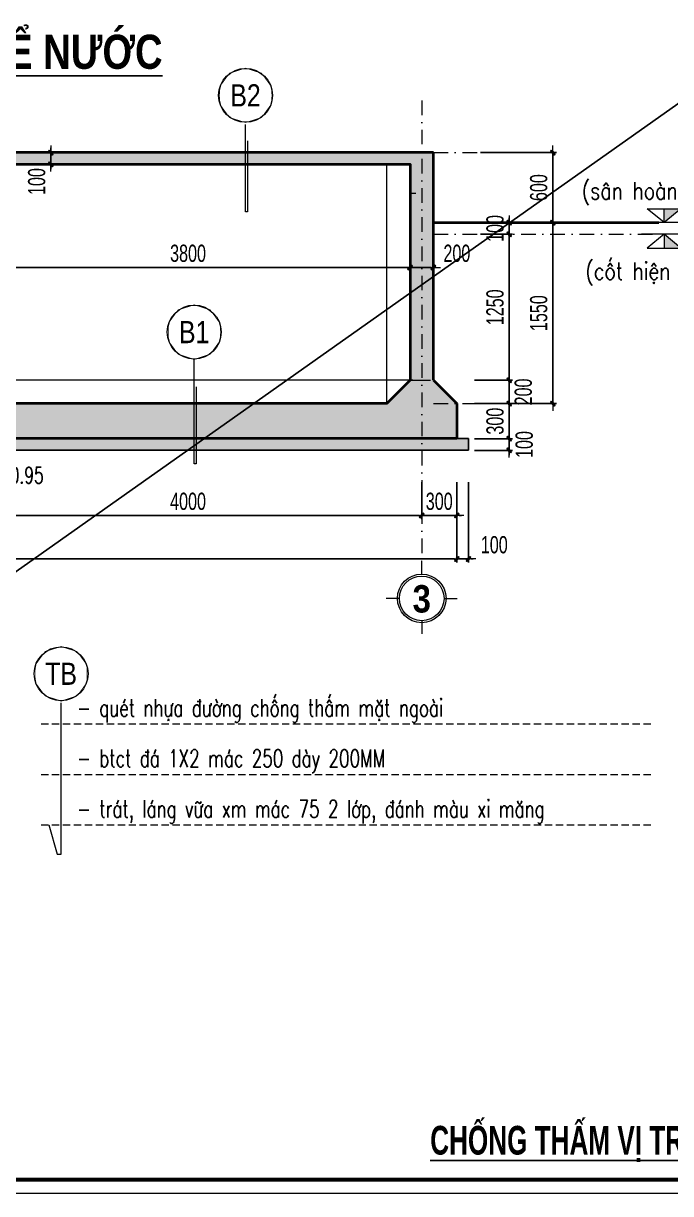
# Model space of a CAD drawing. Extents: x -192823 to 24985, y 78808 to 102574.
# Drawn here: x -132553 to -127014, y 84928 to 94949 of the extents above; entities that cross this region are included whole.
import ezdxf
from ezdxf.enums import TextEntityAlignment as Align

# ---------------------------------------------------------------- set-up
doc = ezdxf.new("R2010")
doc.units = 0
doc.header["$LTSCALE"] = 5
doc.header["$MEASUREMENT"] = 0
doc.header["$PDMODE"] = 3
doc.header["$PDSIZE"] = -5
doc.linetypes.add('DASHDOT', pattern=[1, 0.5, -0.25, 0, -0.25])
doc.linetypes.add('HIDDEN', pattern=[0.375, 0.25, -0.125])
doc.layers.get('0').update_dxf_attribs({"linetype": 'CONTINUOUS', "lineweight": 25})
doc.layers.get('DEFPOINTS').update_dxf_attribs({"linetype": 'CONTINUOUS', "lineweight": 9})
for name, color, linetype, lineweight in [('EG Hatch', 252, 'CONTINUOUS', 9), ('EG Text2', 7, 'CONTINUOUS', 20), ('ISO', 153, 'CONTINUOUS', 15), ('Khungten_LCDI', 7, 'CONTINUOUS', 25), ('KICHTHUOC', 167, 'CONTINUOUS', 15), ('LC Dim', 8, 'CONTINUOUS', 18), ('LC Hatch', 252, 'CONTINUOUS', 9), ('LC ISO', 153, 'CONTINUOUS', 13), ('LC MANH DUT', 35, 'HIDDEN', 5), ('LC Net dam2', 6, 'CONTINUOUS', 40), ('LC Net manh', 239, 'CONTINUOUS', 5), ('LC Net thay', 7, 'CONTINUOUS', 25), ('LC Net truc', 79, 'DASHDOT', 13), ('LC Text1', 3, 'CONTINUOUS', 20), ('LC Text2', 7, 'CONTINUOUS', 25)]:
    doc.layers.add(name, color=color, linetype=linetype, lineweight=lineweight)
doc.layers.add('KCS_Plotter', color=11, linetype='CONTINUOUS', plot=False)
doc.styles.add('EG 1', font='')
doc.styles.add('General text 2', font='arial.ttf')
doc.styles.add('HOATBIF', font='hoatbif.shx', dxfattribs={"width": 0.7})
doc.styles.add('Khungten', font='', dxfattribs={"width": 0.9, "height": 5000})
doc.styles.add('LC 1', font='')
doc.styles.add('LC 3', font='vnsimli.shx', dxfattribs={"width": 0.75})
doc.styles.add('LC3', font='', dxfattribs={"width": 0.8})
doc.styles.add('T1', font='Vnsimli.shx', dxfattribs={"width": 0.8})
doc.styles.add('Title', font='', dxfattribs={"width": 0.8})
doc.styles.get('EG 1').set_extended_font_data('.VnAvantH', bold=True)
doc.styles.get('Khungten').set_extended_font_data('.VnAvantH')
doc.styles.get('LC 1').set_extended_font_data('.VnAvantH', bold=True)
doc.styles.get('LC3').set_extended_font_data('.VnArialH', bold=True)
doc.styles.get('Title').set_extended_font_data('.VnBlackH')
doc.dimstyles.new('1-100(1-50)', dxfattribs={"dimscale": 59, "dimtxt": 2.5, "dimasz": 0.35, "dimexe": 0.5, "dimexo": 0, "dimgap": 0.8, "dimtad": 1, "dimdec": 0, "dimzin": 0, "dimdsep": 46, "dimtxsty": 'HOATBIF', "dimblk1": 'DOT', "dimblk2": 'DOT', "dimsah": 1, "dimcen": -1, "dimdle": 1, "dimclrd": 256, "dimclre": 256, "dimclrt": 4, "dimadec": 3, "dimazin": 2, "dimtfac": 0.333333, "dimtdec": 0, "dimtix": 1, "dimtmove": 2, "dimatfit": 3, "dimldrblk": 'DOT', "dimfxl": 1, "dimtvp": 0.833333, "dimtolj": 1, "dimtzin": 0, "dimarcsym": 0})

# ---------------------------------------------------------------- blocks, each defined once
blk = doc.blocks.new('DOT')
at = {"layer": 'KICHTHUOC'}
blk.add_line((-3, 0), (3, 0), dxfattribs=at)
at = {"layer": 'KICHTHUOC', "color": 4}
blk.add_line((-1, -1), (1, 1), dxfattribs=at)
blk.add_lwpolyline([(0.5, 1), (-1, -0.5), (-0.5, -1), (1, 0.5)], close=True, dxfattribs=at)
blk = doc.blocks.new('*D241')
at = {"layer": 'DEFPOINTS', "color": 0, "transparency": 16777216}
for p in [(-128641, 93143), (-128691, 91893), (-128396, 91893)]:
    blk.add_point(p, dxfattribs=at)
at = {"layer": 'LC Dim', "lineweight": -2, "transparency": 16777216}
for p, q in [((-128641, 93143), (-128366, 93143)), ((-128396, 93123), (-128396, 91914)), ((-128691, 91893), (-128366, 91893))]:
    blk.add_line(p, q, dxfattribs=at)
at = {"layer": 'LC Dim', "lineweight": -2, "transparency": 16777216, "xscale": 20.65, "yscale": 20.65, "zscale": 20.65}
for p, rotation in [((-128396, 93143), 90), ((-128396, 91893), 270)]:
    blk.add_blockref('DOT', p, dxfattribs=dict(at, rotation=rotation))
at = {"layer": 'LC Dim', "color": 4, "transparency": 16777216, "insert": (-128516, 92518), "char_height": 147.5, "attachment_point": 5, "rotation": 90, "style": 'HOATBIF'}
blk.add_mtext('\\A1;1250', dxfattribs=at)
blk = doc.blocks.new('*D242')
at = {"layer": 'DEFPOINTS', "color": 0, "transparency": 16777216}
for p in [(-128691, 91693), (-128691, 91393), (-128396, 91393)]:
    blk.add_point(p, dxfattribs=at)
at = {"layer": 'LC Dim', "lineweight": -2, "transparency": 16777216}
for p, q in [((-128691, 91693), (-128366, 91693)), ((-128396, 91714), (-128396, 91735)), ((-128396, 91693), (-128396, 91393)), ((-128691, 91393), (-128366, 91393)), ((-128396, 91373), (-128396, 91352))]:
    blk.add_line(p, q, dxfattribs=at)
at = {"layer": 'LC Dim', "lineweight": -2, "transparency": 16777216, "xscale": 20.65, "yscale": 20.65, "zscale": 20.65}
for p, rotation in [((-128396, 91693), 270), ((-128396, 91393), 90)]:
    blk.add_blockref('DOT', p, dxfattribs=dict(at, rotation=rotation))
at = {"layer": 'LC Dim', "color": 4, "transparency": 16777216, "insert": (-128516, 91543), "char_height": 147.5, "attachment_point": 5, "rotation": 90, "style": 'HOATBIF'}
blk.add_mtext('\\A1;300', dxfattribs=at)
blk = doc.blocks.new('*D243')
at = {"layer": 'DEFPOINTS', "color": 0, "transparency": 16777216}
for p in [(-128501, 93243), (-128691, 91693), (-128021, 91693)]:
    blk.add_point(p, dxfattribs=at)
at = {"layer": 'LC Dim', "lineweight": -2, "transparency": 16777216}
for p, q in [((-128501, 93243), (-127991, 93243)), ((-128021, 93223), (-128021, 91714)), ((-128691, 91693), (-127991, 91693))]:
    blk.add_line(p, q, dxfattribs=at)
at = {"layer": 'LC Dim', "lineweight": -2, "transparency": 16777216, "xscale": 20.65, "yscale": 20.65, "zscale": 20.65}
for p, rotation in [((-128021, 93243), 90), ((-128021, 91693), 270)]:
    blk.add_blockref('DOT', p, dxfattribs=dict(at, rotation=rotation))
at = {"layer": 'LC Dim', "color": 4, "transparency": 16777216, "insert": (-128142, 92468), "char_height": 147.5, "attachment_point": 5, "rotation": 90, "style": 'HOATBIF'}
blk.add_mtext('\\A1;1550', dxfattribs=at)
blk = doc.blocks.new('*D244')
at = {"layer": 'DEFPOINTS', "color": 0, "transparency": 16777216}
for p in [(-128691, 91393), (-128691, 91293), (-128396, 91293)]:
    blk.add_point(p, dxfattribs=at)
at = {"layer": 'LC Dim', "lineweight": -2, "transparency": 16777216}
for p, q in [((-128691, 91393), (-128366, 91393)), ((-128396, 91414), (-128396, 91435)), ((-128396, 91393), (-128396, 91293)), ((-128691, 91293), (-128366, 91293)), ((-128396, 91273), (-128396, 91252))]:
    blk.add_line(p, q, dxfattribs=at)
at = {"layer": 'LC Dim', "lineweight": -2, "transparency": 16777216, "xscale": 20.65, "yscale": 20.65, "zscale": 20.65}
for p, rotation in [((-128396, 91393), 270), ((-128396, 91293), 90)]:
    blk.add_blockref('DOT', p, dxfattribs=dict(at, rotation=rotation))
at = {"layer": 'LC Dim', "color": 4, "transparency": 16777216, "insert": (-128266, 91343), "char_height": 147.5, "attachment_point": 5, "rotation": 90, "style": 'HOATBIF'}
blk.add_mtext('\\A1;100', dxfattribs=at)
blk = doc.blocks.new('*D245')
at = {"layer": 'DEFPOINTS', "color": 0, "transparency": 16777216}
for p in [(-132673, 93843), (-132673, 93743), (-132318, 93743)]:
    blk.add_point(p, dxfattribs=at)
at = {"layer": 'LC Dim', "lineweight": -2, "transparency": 16777216}
for p, q in [((-132673, 93843), (-132289, 93843)), ((-132318, 93864), (-132318, 93885)), ((-132318, 93843), (-132318, 93743)), ((-132673, 93743), (-132289, 93743)), ((-132318, 93723), (-132318, 93702))]:
    blk.add_line(p, q, dxfattribs=at)
at = {"layer": 'LC Dim', "lineweight": -2, "transparency": 16777216, "xscale": 20.65, "yscale": 20.65, "zscale": 20.65}
for p, rotation in [((-132318, 93843), 270), ((-132318, 93743), 90)]:
    blk.add_blockref('DOT', p, dxfattribs=dict(at, rotation=rotation))
at = {"layer": 'LC Dim', "color": 4, "transparency": 16777216, "insert": (-132439, 93595), "char_height": 147.5, "attachment_point": 5, "rotation": 90, "style": 'HOATBIF'}
blk.add_mtext('\\A1;100', dxfattribs=at)
blk = doc.blocks.new('*D247')
at = {"layer": 'DEFPOINTS', "color": 0, "transparency": 16777216}
for p in [(-128641, 93843), (-128021, 93843), (-128501, 93243)]:
    blk.add_point(p, dxfattribs=at)
at = {"layer": 'LC Dim', "lineweight": -2, "transparency": 16777216}
for p, q in [((-128641, 93843), (-127991, 93843)), ((-128021, 93264), (-128021, 93823)), ((-128501, 93243), (-127991, 93243))]:
    blk.add_line(p, q, dxfattribs=at)
at = {"layer": 'LC Dim', "lineweight": -2, "transparency": 16777216, "xscale": 20.65, "yscale": 20.65, "zscale": 20.65}
for p, rotation in [((-128021, 93843), 90), ((-128021, 93243), 270)]:
    blk.add_blockref('DOT', p, dxfattribs=dict(at, rotation=rotation))
at = {"layer": 'LC Dim', "color": 4, "transparency": 16777216, "insert": (-128142, 93543), "char_height": 147.5, "attachment_point": 5, "rotation": 90, "style": 'HOATBIF'}
blk.add_mtext('\\A1;600', dxfattribs=at)
blk = doc.blocks.new('*D254')
at = {"layer": 'DEFPOINTS', "color": 0, "transparency": 16777216}
for p in [(-133044, 92998), (-129244, 92998), (-129244, 92859)]:
    blk.add_point(p, dxfattribs=at)
at = {"layer": 'LC Dim', "lineweight": -2, "transparency": 16777216}
for p, q in [((-133044, 92998), (-133044, 92829)), ((-129244, 92998), (-129244, 92829)), ((-133023, 92859), (-129264, 92859))]:
    blk.add_line(p, q, dxfattribs=at)
at = {"layer": 'LC Dim', "lineweight": -2, "transparency": 16777216, "xscale": 20.65, "yscale": 20.65, "zscale": 20.65, "rotation": 180}
blk.add_blockref('DOT', (-133044, 92859), dxfattribs=at)
at = {"layer": 'LC Dim', "lineweight": -2, "transparency": 16777216, "xscale": 20.65, "yscale": 20.65, "zscale": 20.65}
blk.add_blockref('DOT', (-129244, 92859), dxfattribs=at)
at = {"layer": 'LC Dim', "color": 4, "transparency": 16777216, "insert": (-131144, 92980), "char_height": 147.5, "attachment_point": 5, "style": 'HOATBIF'}
blk.add_mtext('\\A1;3800', dxfattribs=at)
blk = doc.blocks.new('*D255')
at = {"layer": 'DEFPOINTS', "color": 0, "transparency": 16777216}
for p in [(-133144, 91021), (-129144, 91021), (-133144, 90735)]:
    blk.add_point(p, dxfattribs=at)
at = {"layer": 'LC Dim', "lineweight": -2, "transparency": 16777216}
for p, q in [((-133144, 91021), (-133144, 90705)), ((-129144, 91021), (-129144, 90705)), ((-129164, 90735), (-133123, 90735))]:
    blk.add_line(p, q, dxfattribs=at)
at = {"layer": 'LC Dim', "lineweight": -2, "transparency": 16777216, "xscale": 20.65, "yscale": 20.65, "zscale": 20.65, "rotation": 180}
blk.add_blockref('DOT', (-133144, 90735), dxfattribs=at)
at = {"layer": 'LC Dim', "lineweight": -2, "transparency": 16777216, "xscale": 20.65, "yscale": 20.65, "zscale": 20.65}
blk.add_blockref('DOT', (-129144, 90735), dxfattribs=at)
at = {"layer": 'LC Dim', "color": 4, "transparency": 16777216, "insert": (-131144, 90856), "char_height": 147.5, "attachment_point": 5, "style": 'HOATBIF'}
blk.add_mtext('\\A1;4000', dxfattribs=at)
blk = doc.blocks.new('*D257')
at = {"layer": 'DEFPOINTS', "color": 0, "transparency": 16777216}
for p in [(-137444, 91021), (-128844, 91021), (-128844, 90363)]:
    blk.add_point(p, dxfattribs=at)
at = {"layer": 'LC Dim', "lineweight": -2, "transparency": 16777216}
for p, q in [((-137444, 91021), (-137444, 90334)), ((-128844, 91021), (-128844, 90334)), ((-137423, 90363), (-128864, 90363))]:
    blk.add_line(p, q, dxfattribs=at)
at = {"layer": 'LC Dim', "lineweight": -2, "transparency": 16777216, "xscale": 20.65, "yscale": 20.65, "zscale": 20.65, "rotation": 180}
blk.add_blockref('DOT', (-137444, 90363), dxfattribs=at)
at = {"layer": 'LC Dim', "lineweight": -2, "transparency": 16777216, "xscale": 20.65, "yscale": 20.65, "zscale": 20.65}
blk.add_blockref('DOT', (-128844, 90363), dxfattribs=at)
at = {"layer": 'LC Dim', "color": 4, "transparency": 16777216, "insert": (-133144, 90484), "char_height": 147.5, "attachment_point": 5, "style": 'HOATBIF'}
blk.add_mtext('\\A1;8600', dxfattribs=at)
blk = doc.blocks.new('TTRUC')
at = {"layer": 'ISO'}
for p, q in [((0, 6.95), (0, 10.71)), ((-6.37, 0), (-10.13, 0)), ((6.37, 0), (10.13, 0)), ((0, -6.37), (0, -10.13))]:
    blk.add_line(p, q, dxfattribs=at)
blk.add_circle((0, 0), 6.37, dxfattribs=at)
at = {"layer": 'KICHTHUOC'}
blk.add_circle((0, 0), 6.95, dxfattribs=at)
blk = doc.blocks.new('*D258')
at = {"layer": 'DEFPOINTS', "color": 0, "transparency": 16777216}
for p in [(-129244, 92998), (-129044, 92998), (-129044, 92859)]:
    blk.add_point(p, dxfattribs=at)
at = {"layer": 'LC Dim', "lineweight": -2, "transparency": 16777216}
for p, q in [((-129244, 92998), (-129244, 92829)), ((-129044, 92998), (-129044, 92829)), ((-129223, 92859), (-129064, 92859))]:
    blk.add_line(p, q, dxfattribs=at)
at = {"layer": 'LC Dim', "lineweight": -2, "transparency": 16777216, "xscale": 20.65, "yscale": 20.65, "zscale": 20.65, "rotation": 180}
blk.add_blockref('DOT', (-129244, 92859), dxfattribs=at)
at = {"layer": 'LC Dim', "lineweight": -2, "transparency": 16777216, "xscale": 20.65, "yscale": 20.65, "zscale": 20.65}
blk.add_blockref('DOT', (-129044, 92859), dxfattribs=at)
at = {"layer": 'LC Dim', "color": 4, "transparency": 16777216, "insert": (-128843, 92980), "char_height": 147.5, "attachment_point": 5, "style": 'HOATBIF'}
blk.add_mtext('\\A1;200', dxfattribs=at)
blk = doc.blocks.new('*U9')
at = {"layer": 'DEFPOINTS'}
blk.add_lwpolyline([(0, 4.25), (-2.5, 3.44), (-4.04, 1.31), (-4.04, -1.31), (-2.5, -3.44), (0, -4.25), (2.5, -3.44), (4.04, -1.31), (4.04, 1.31), (2.5, 3.44)], close=True, dxfattribs=at)
at = {"layer": 'LC Text1', "style": 'General text 2', "width": 0.8, "flags": 8}
blk.add_attdef('SYMBOL', text='', height=3.5, dxfattribs=at).set_placement((0, 0), align=Align.MIDDLE_CENTER)
blk.add_wipeout([(0, 4.25), (-2.5, 3.44), (-4.04, 1.31), (-4.04, -1.31), (-2.5, -3.44), (0, -4.25), (2.5, -3.44), (4.04, -1.31), (4.04, 1.31), (2.5, 3.44)]).dxf.layer = 'DEFPOINTS'
at = {"layer": 'LC ISO'}
blk.add_circle((0, 0), 4.25, dxfattribs=at)
blk = doc.blocks.new('*D399')
at = {"layer": 'DEFPOINTS', "color": 0, "transparency": 16777216}
for p in [(-129144, 91021), (-128844, 91021), (-129144, 90735)]:
    blk.add_point(p, dxfattribs=at)
at = {"layer": 'LC Dim', "lineweight": -2, "transparency": 16777216}
for p, q in [((-129144, 91021), (-129144, 90705)), ((-128844, 91021), (-128844, 90705)), ((-129164, 90735), (-129185, 90735)), ((-128844, 90735), (-129144, 90735)), ((-128823, 90735), (-128803, 90735))]:
    blk.add_line(p, q, dxfattribs=at)
at = {"layer": 'LC Dim', "lineweight": -2, "transparency": 16777216, "xscale": 20.65, "yscale": 20.65, "zscale": 20.65}
blk.add_blockref('DOT', (-129144, 90735), dxfattribs=at)
at = {"layer": 'LC Dim', "lineweight": -2, "transparency": 16777216, "xscale": 20.65, "yscale": 20.65, "zscale": 20.65, "rotation": 180}
blk.add_blockref('DOT', (-128844, 90735), dxfattribs=at)
at = {"layer": 'LC Dim', "color": 4, "transparency": 16777216, "insert": (-128994, 90856), "char_height": 147.5, "attachment_point": 5, "style": 'HOATBIF'}
blk.add_mtext('\\A1;300', dxfattribs=at)
blk = doc.blocks.new('*D401')
at = {"layer": 'DEFPOINTS', "color": 0, "transparency": 16777216}
for p in [(-128844, 91021), (-128744, 91021), (-128844, 90363)]:
    blk.add_point(p, dxfattribs=at)
at = {"layer": 'LC Dim', "lineweight": -2, "transparency": 16777216}
for p, q in [((-128844, 91021), (-128844, 90334)), ((-128744, 91021), (-128744, 90334)), ((-128864, 90363), (-128885, 90363)), ((-128744, 90363), (-128844, 90363)), ((-128723, 90363), (-128703, 90363))]:
    blk.add_line(p, q, dxfattribs=at)
at = {"layer": 'LC Dim', "lineweight": -2, "transparency": 16777216, "xscale": 20.65, "yscale": 20.65, "zscale": 20.65}
blk.add_blockref('DOT', (-128844, 90363), dxfattribs=at)
at = {"layer": 'LC Dim', "lineweight": -2, "transparency": 16777216, "xscale": 20.65, "yscale": 20.65, "zscale": 20.65, "rotation": 180}
blk.add_blockref('DOT', (-128744, 90363), dxfattribs=at)
at = {"layer": 'LC Dim', "color": 4, "transparency": 16777216, "insert": (-128523, 90484), "char_height": 147.5, "attachment_point": 5, "style": 'HOATBIF'}
blk.add_mtext('\\A1;100', dxfattribs=at)
blk = doc.blocks.new('Caodo1')
at = {"layer": 'LC Text1'}
blk.add_hatch(color=4, dxfattribs=at).paths.add_polyline_path([(0, 200), (0, 0), (243, 200)])
at = {"layer": 'LC Text1', "color": 4}
for p, q in [((0, 0), (0, 200)), ((324, 0), (-324, 0))]:
    blk.add_line(p, q, dxfattribs=at)
blk.add_lwpolyline([(-243, 200), (243, 200), (0, 0), (0, 0)], close=True, dxfattribs=at)
at = {"layer": 'LC Text1', "color": 4, "style": 'T1', "width": 0.8}
blk.add_attdef('%%P0,00', text='', height=250, dxfattribs=at).set_placement((-39, 460), align=Align.MIDDLE_CENTER)
blk = doc.blocks.new('*D458')
at = {"layer": 'DEFPOINTS', "color": 0, "transparency": 16777216}
for p in [(-128691, 91893), (-128691, 91693), (-128396, 91693)]:
    blk.add_point(p, dxfattribs=at)
at = {"layer": 'LC Dim', "lineweight": -2, "transparency": 16777216}
for p, q in [((-128691, 91893), (-128366, 91893)), ((-128396, 91873), (-128396, 91714)), ((-128691, 91693), (-128366, 91693))]:
    blk.add_line(p, q, dxfattribs=at)
at = {"layer": 'LC Dim', "lineweight": -2, "transparency": 16777216, "xscale": 20.65, "yscale": 20.65, "zscale": 20.65}
for p, rotation in [((-128396, 91893), 90), ((-128396, 91693), 270)]:
    blk.add_blockref('DOT', p, dxfattribs=dict(at, rotation=rotation))
at = {"layer": 'LC Dim', "color": 4, "transparency": 16777216, "insert": (-128274, 91793), "char_height": 147.5, "attachment_point": 5, "rotation": 90, "style": 'HOATBIF'}
blk.add_mtext('\\A1;200', dxfattribs=at)
blk = doc.blocks.new('lcdi dien')
at = {"layer": 'DEFPOINTS', "lineweight": 0}
blk.add_lwpolyline([(-1200, -14850), (-1200, 14850), (40800, 14850), (40800, -14850)], close=True, dxfattribs=at)
at = {"layer": 'Khungten_LCDI', "color": 5, "lineweight": 60}
blk.add_lwpolyline([(0, -14650), (0, 14650), (40600, 14650), (40600, -14650)], close=True, dxfattribs=at)
at = {"color": 7, "style": 'Khungten', "width": 0.8}
for tag, p in [('REVISION', (39499, -10746)), ('NGAYHT', (39546, -11609))]:
    blk.add_attdef(tag, text='', height=200, dxfattribs=at).set_placement(p, align=Align.CENTER)
at = {"layer": 'LC Text1', "style": 'Title', "width": 1.485915}
for tag, p, p2 in [('TENBANVE1', (36913, -8886), (40339, -8886)), ('TENBANVE2', (36913, -9562), (40339, -9562))]:
    blk.add_attdef(tag, text='', height=250, dxfattribs=at).set_placement(p, p2, align=Align.FIT)
at = {"layer": 'LC Text1', "style": 'Title', "width": 0.7}
blk.add_attdef('SOBANVE', text='', height=250, dxfattribs=at).set_placement((39562, -13896), align=Align.CENTER)
blk = doc.blocks.new('*D728')
at = {"layer": 'DEFPOINTS', "color": 0, "transparency": 16777216}
for p in [(-128501, 93243), (-128396, 93243), (-128503, 93143)]:
    blk.add_point(p, dxfattribs=at)
at = {"layer": 'LC Dim', "lineweight": -2, "transparency": 16777216}
for p, q in [((-128501, 93243), (-128366, 93243)), ((-128396, 93264), (-128396, 93285)), ((-128396, 93143), (-128396, 93243)), ((-128503, 93143), (-128366, 93143)), ((-128396, 93123), (-128396, 93102))]:
    blk.add_line(p, q, dxfattribs=at)
at = {"layer": 'LC Dim', "lineweight": -2, "transparency": 16777216, "xscale": 20.65, "yscale": 20.65, "zscale": 20.65}
for p, rotation in [((-128396, 93243), 270), ((-128396, 93143), 90)]:
    blk.add_blockref('DOT', p, dxfattribs=dict(at, rotation=rotation))
at = {"layer": 'LC Dim', "color": 4, "transparency": 16777216, "insert": (-128516, 93193), "char_height": 147.5, "attachment_point": 5, "rotation": 90, "style": 'HOATBIF'}
blk.add_mtext('\\A1;100', dxfattribs=at)
blk = doc.blocks.new('TIEUDE1')
at = {"layer": 'EG Text2', "color": 7, "style": 'EG 1'}
blk.add_attdef('TIªU§Ò', text='', height=5, dxfattribs=at).set_placement((0, 0), align=Align.BOTTOM_CENTER)
blk.add_attdef('TL', text='', height=3, dxfattribs=at).set_placement((0, -2), align=Align.TOP_CENTER)

msp = doc.modelspace()

# ---------------------------------------------------------------- hatches: boundary and pattern name
at = {"layer": 'EG Hatch'}
h = msp.add_hatch(dxfattribs=at)
h.set_pattern_fill('AR-CONC', color=256, scale=15, style=0)
h.set_pattern_definition([(50, (-11219.68, 36473.19), (107.58903, -9.41282), [11.25, -123.75]), (355, (-11219.68, 36473.19), (-20.8127, 112.82882), [9, -99]), (100.4514, (-11210.72, 36472.4), (86.77641, 103.41593), [9.56103, -105.17132]), (46.1842, (-11219.68, 36503.19), (160.08616, -24.82785), [16.875, -185.625]), (96.6356, (-11206.34, 36501.12), (140.1994, 146.11768), [14.34154, -157.75695]), (351.1842, (-11219.68, 36503.19), (140.1993, 146.1178), [13.5, -148.5]), (21, (-11204.68, 36495.69), (89.53606, -60.392834), [11.25, -123.75]), (326, (-11204.68, 36495.69), (36.4973, 108.77251), [9, -99]), (71.4514, (-11197.22, 36490.66), (126.033394, 48.379575), [9.56103, -105.17132]), (37.5, (-11219.68, 36473.19), (1.823978, 49.934078), [0, -97.8, 0, -100.5, 0, -99.375]), (7.5, (-11219.68, 36473.19), (39.46043, 59.161757), [0, -57.3, 0, -95.55, 0, -37.875]), (327.5, (-11253.13, 36473.19), (80.073365, -3.383231), [0, -37.5, 0, -117, 0, -155.25]), (317.5, (-11268.13, 36473.19), (87.477925, 15.015747), [0, -48.75, 0, -77.7, 0, -110.25])])
h.paths.add_polyline_path([(-128743.8, 91293.4), (-128743.8, 91393.4), (-128843.8, 91393.4), (-137443.8, 91393.4), (-137543.8, 91393.4), (-137543.8, 91293.4)])
at = {"layer": 'LC Hatch'}
h = msp.add_hatch(dxfattribs=at)
h.set_pattern_fill('BTCT', color=256, scale=30, angle=90)
h.set_pattern_definition([(140, (-23.16, -4269.05), (18.82564, 215.17805), [22.5, -247.5]), (85, (-23.16, -4269.05), (-225.65764, -41.6254), [18, -198]), (190.4514, (-21.6, -4251.12), (-206.83186, 173.55281), [19.12206, -210.34263]), (136.1842, (-83.16, -4269.05), (49.6557, 320.1723), [33.75, -371.25]), (186.6356, (-79.02, -4242.37), (-292.23536, 280.3988), [28.6831, -315.5139]), (81.1842, (-83.16, -4269.05), (-292.2356, 280.3986), [27, -297]), (111, (-68.16, -4239.05), (120.78567, 179.07212), [22.5, -247.5]), (56, (-68.16, -4239.05), (-217.545, 72.9946), [18, -198]), (161.4514, (-58.1, -4224.13), (-96.75915, 252.0668), [19.12206, -210.34263]), (127.5, (-23.16, -4269.05), (-99.868156, 3.647957), [0, -195.6, 0, -201, 0, -198.75]), (97.5, (-23.16, -4269.05), (-118.323514, 78.92086), [0, -114.6, 0, -191.1, 0, -75.75]), (57.5, (-23.16, -4335.95), (6.76646, 160.14673), [0, -75, 0, -234, 0, -310.5]), (47.5, (-23.16, -4365.95), (-30.0315, 174.95585), [0, -97.5, 0, -155.4, 0, -220.5]), (135, (-23.16, -4269.05), (-79.54951, -79.54951), []), (135, (-23.16, -4216.02), (-79.54951, -79.54951), [])])
h.paths.add_polyline_path([(-129043.8, 93843.4), (-131018.8, 93843.4), (-137243.8, 93843.4), (-137243.8, 91893.4), (-137443.8, 91693.4), (-137443.8, 91393.4), (-128843.8, 91393.4), (-128843.8, 91693.4), (-129043.8, 91893.4)])
h.paths.add_polyline_path([(-129243.8, 91893.4), (-129443.8, 91693.4), (-136843.8, 91693.4), (-137043.8, 91893.4), (-137043.8, 93493.4), (-137043.8, 93743.4), (-135253.8, 93743.4), (-135033.8, 93743.4), (-133243.8, 93743.4), (-133243.8, 92693.4), (-133043.8, 92693.4), (-133043.8, 93743.4), (-129243.8, 93743.4), (-129243.8, 93493.4)], flags=16)

# ---------------------------------------------------------------- linework, layer by layer
at = {"layer": 'ISO', "elevation": 0}
for points in [[(-130633.7, 93945.1), (-130633.7, 93335.4), (-130651.9, 93335.4), (-130651.9, 94082.9)], [(-131073.2, 91836.8), (-131073.2, 91177.2), (-131091.3, 91177.2), (-131091.3, 92075)], [(-132336.2, 88084.9), (-132263, 87834.9), (-132230.4, 87834.9), (-132230.4, 89129.7)]]:
    msp.add_lwpolyline(points, dxfattribs=at)
at = {"layer": 'LC MANH DUT', "ltscale": 50}
for p, q in [((-132402.2, 88950.1), (-127159.8, 88950.1)), ((-132402.2, 88950.1), (-127159.8, 88950.1)), ((-132402.2, 88517.5), (-127159.8, 88517.5)), ((-132402.2, 88517.5), (-127159.8, 88517.5)), ((-132402.2, 88084.9), (-127159.8, 88084.9)), ((-132402.2, 88084.9), (-127159.8, 88084.9))]:
    msp.add_line(p, q, dxfattribs=at)
at = {"layer": 'LC Net dam2'}
for p, q in [((-131018.8, 93843.4), (-137243.8, 93843.4)), ((-129043.8, 93843.4), (-131018.8, 93843.4)), ((-129043.8, 91893.4), (-129043.8, 93843.4)), ((-129043.8, 93243.4), (-127114.5, 93243.4)), ((-129443.8, 91693.4), (-129243.8, 91893.4)), ((-129043.8, 91893.4), (-128843.8, 91693.4)), ((-129443.8, 91693.4), (-136843.8, 91693.4)), ((-128843.8, 91693.4), (-128843.8, 91393.4)), ((-128843.8, 91393.4), (-137443.8, 91393.4))]:
    msp.add_line(p, q, dxfattribs=at)
at = {"layer": 'LC Net dam2', "elevation": 0}
msp.add_lwpolyline([(-133043.8, 93743.4), (-129243.8, 93743.4), (-129243.8, 91893.4)], dxfattribs=at)
at = {"layer": 'LC Net manh'}
for p, q in [((-129443.8, 91693.4), (-129443.8, 93743.4)), ((-129193.8, 93493.4), (-129243.8, 93493.4)), ((-129218.8, 91893.4), (-133043.8, 91893.4)), ((-129243.8, 91893.4), (-129068.8, 91893.4))]:
    msp.add_line(p, q, dxfattribs=at)
at = {"layer": 'LC Net thay'}
for p, q in [((-128743.8, 91393.4), (-128843.8, 91393.4)), ((-128743.8, 91393.4), (-128743.8, 91293.4)), ((-137543.8, 91293.4), (-128743.8, 91293.4))]:
    msp.add_line(p, q, dxfattribs=at)
at = {"layer": 'LC Net truc', "ltscale": 50}
for p, q in [((-129143.8, 94289.3), (-129143.8, 90345.6)), ((-129043.8, 93843.4), (-127995, 93843.4)), ((-129043.8, 93143.4), (-127114.5, 93143.4)), ((-129043.8, 91693.4), (-127995, 91693.4))]:
    msp.add_line(p, q, dxfattribs=at)

# ---------------------------------------------------------------- block references
at = {"layer": 'LC ISO', "xscale": 29.92991777228621, "yscale": 29.92991777228621, "zscale": 29.92991777228621}
msp.add_blockref('TTRUC', (-129143.8, 90025.1), dxfattribs=at)
at = {"layer": 'LC Text1'}
ref = msp.add_blockref('Caodo1', (-127069.8, 93243.4), dxfattribs=dict(at, xscale=0.593939378536651, yscale=0.593939378536651, zscale=0.593939378536651))
ref.add_attrib('%%P0,00', '(s©n hoµn thiÖn)', dxfattribs={"layer": 'LC Text2', "color": 4, "height": 148.485, "style": 'T1', "width": 0.8}).set_placement((-127093, 93516.3), align=Align.MIDDLE_CENTER)
ref = msp.add_blockref('Caodo1', (-127069.8, 93143.4), dxfattribs=dict(at, xscale=-0.593939378536651, yscale=0.593939378536651, zscale=0.593939378536651, rotation=180))
ref.add_attrib('%%P0,00', '(cèt hiÖn tr¹ng)', dxfattribs={"layer": 'LC Text2', "color": 4, "height": 148.485, "style": 'T1', "width": 0.8}).set_placement((-127093, 92828.1), align=Align.MIDDLE_CENTER)
at = {"layer": 'LC Text2'}
ref = msp.add_blockref('TIEUDE1', (-133071.2, 94472.3), dxfattribs=dict(at, xscale=59.3939378537799, yscale=59.3939378537799, zscale=59.3939378537799))
ref.add_attrib('TIªU§Ò', '%%UmÆt b»ng BÓ N¦íC', dxfattribs={"color": 7, "height": 292.48, "style": 'LC3', "width": 0.8}).set_placement((-133071.2, 94472.3), align=Align.BOTTOM_CENTER)
ref = msp.add_blockref('TIEUDE1', (-126492.3, 85188.1), dxfattribs=dict(at, xscale=50.00000000009664, yscale=50.00000000009664, zscale=50.00000000009664))
ref.add_attrib('TIªU§Ò', '%%Uchèng thÊm vÞ trÝ èng n\xadíc vµ thµnh bÓ', dxfattribs={"color": 7, "height": 246.221, "style": 'LC3', "width": 0.65}).set_placement((-126492.3, 85188.1), align=Align.BOTTOM_CENTER)

# ---------------------------------------------------------------- texts
at = {"layer": 'LC Text1', "color": 3, "style": 'LC 3', "width": 0.7}
for s, height, p in [('nÒn tù nhiªn  ®Çm chÆt k=0.95', 139.123, (-134528.4, 91010.3)), ('- quÐt nhùa ®\xadêng chèng thÊm mÆt ngoµi', 150, (-132092.5, 89013.1)), ('- btct ®¸ 1X2 m¸c 250 dµy 200MM', 150, (-132092.5, 88580.4)), ('- tr¸t, l¸ng v÷a xm m¸c 75 2 líp, ®¸nh mµu xi m¨ng', 150, (-132092.5, 88147.8))]:
    msp.add_text(s, height=height, dxfattribs=at).set_placement(p)
at = {"layer": 'LC Text1', "ltscale": 0.2, "style": 'LC 1', "width": 0.9}
msp.add_text('3', height=234.4, dxfattribs=at).set_placement((-129143.8, 89834.4), align=Align.BOTTOM_CENTER)

# ---------------------------------------------------------------- dimensions: what is measured, and where the dimension line sits
at = {"layer": 'LC Dim'}
for base, p1, p2, angle, picture, middle in [((-132318.5, 93743.4), (-132672.6, 93843.4), (-132672.6, 93743.4), 90, '*D245', (-132439.4, 93595.2)), ((-129043.8, 92858.8), (-129243.8, 92997.9), (-129043.8, 92997.9), 180, '*D258', (-128843.5, 92979.8)), ((-128395.5, 91693.4), (-128690.6, 91893.4), (-128690.6, 91693.4), 90, '*D458', (-128274.4, 91793.4)), ((-128395.5, 91293.4), (-128690.6, 91393.4), (-128690.6, 91293.4), 90, '*D244', (-128266.1, 91343.4)), ((-128843.8, 90363.3), (-128743.8, 91020.7), (-128843.8, 91020.7), 180, '*D401', (-128522.6, 90484.3))]:
    dim = msp.add_linear_dim(base=base, p1=p1, p2=p2, angle=angle, dimstyle='1-100(1-50)', dxfattribs=at)
    dim.commit()
    dim.dimension.update_dxf_attribs({"geometry": picture, "text_midpoint": middle, "dimtype": 160})
for base, p1, p2, angle, picture, middle in [((-128020.8, 93843.4), (-128500.6, 93243.4), (-128640.6, 93843.4), 90, '*D247', (-128141.8, 93543.4)), ((-128020.8, 91693.4), (-128500.6, 93243.4), (-128690.6, 91693.4), 90, '*D243', (-128141.8, 92468.4)), ((-128395.5, 93243.4), (-128503.3, 93143.4), (-128500.6, 93243.4), 90, '*D728', (-128516.5, 93193.4)), ((-128395.5, 91893.4), (-128640.6, 93143.4), (-128690.6, 91893.4), 90, '*D241', (-128516.5, 92518.4)), ((-129243.8, 92858.8), (-133043.8, 92997.9), (-129243.8, 92997.9), 180, '*D254', (-131143.8, 92979.8)), ((-128395.5, 91393.4), (-128690.6, 91693.4), (-128690.6, 91393.4), 90, '*D242', (-128516.5, 91543.4))]:
    dim = msp.add_linear_dim(base=base, p1=p1, p2=p2, angle=angle, dimstyle='1-100(1-50)', dxfattribs=at)
    dim.commit()
    dim.dimension.update_dxf_attribs({"geometry": picture, "text_midpoint": middle})
for base, p1, p2, picture, middle in [((-128843.8, 90363.3), (-137443.8, 91020.7), (-128843.8, 91020.7), '*D257', (-133143.8, 90484.3)), ((-133143.8, 90734.6), (-129143.8, 91020.7), (-133143.8, 91020.7), '*D255', (-131143.8, 90855.6)), ((-129143.8, 90734.6), (-128843.8, 91020.7), (-129143.8, 91020.7), '*D399', (-128993.8, 90855.6))]:
    dim = msp.add_linear_dim(base=base, p1=p1, p2=p2, dimstyle='1-100(1-50)', dxfattribs=at)
    dim.commit()
    dim.dimension.update_dxf_attribs({"geometry": picture, "text_midpoint": middle})

# ---------------------------------------------------------------- next in the draw order: block references
at = {"layer": 'LC Net manh'}
ref = msp.add_blockref('*U9', (-130651.9, 94333.1), dxfattribs=dict(at, xscale=54.33497185293851, yscale=54.33497185293851, zscale=54.33497185293851))
ref.add_attrib('SYMBOL', 'B2', dxfattribs={"layer": 'LC Text1', "height": 190.17, "style": 'General text 2', "width": 0.8}).set_placement((-130651.9, 94333.1), align=Align.MIDDLE_CENTER)
ref = msp.add_blockref('*U9', (-131091.3, 92306), dxfattribs=dict(at, xscale=54.33497185293851, yscale=54.33497185293851, zscale=54.33497185293851))
ref.add_attrib('SYMBOL', 'B1', dxfattribs={"layer": 'LC Text1', "height": 190.17, "style": 'General text 2', "width": 0.8}).set_placement((-131091.3, 92306), align=Align.MIDDLE_CENTER)
ref = msp.add_blockref('*U9', (-132230.4, 89379.9), dxfattribs=dict(at, xscale=54.33497185293851, yscale=54.33497185293851, zscale=54.33497185293851))
ref.add_attrib('SYMBOL', 'TB', dxfattribs={"layer": 'LC Text1', "height": 190.17, "style": 'General text 2', "width": 0.8}).set_placement((-132230.4, 89379.9), align=Align.MIDDLE_CENTER)

# ---------------------------------------------------------------- next in the draw order: linework, layer by layer
at = {"layer": 'KCS_Plotter'}
msp.add_line((-140149.1, 84928.2), (-115203.6, 102568.2), dxfattribs=at)

# ---------------------------------------------------------------- next in the draw order: block references
at = {"layer": 'LC Net thay', "xscale": 0.594, "yscale": 0.594, "zscale": 0.594}
msp.add_blockref('lcdi dien', (-139431.2, 93749.1), dxfattribs=at)

doc.saveas('drawing.dxf')
